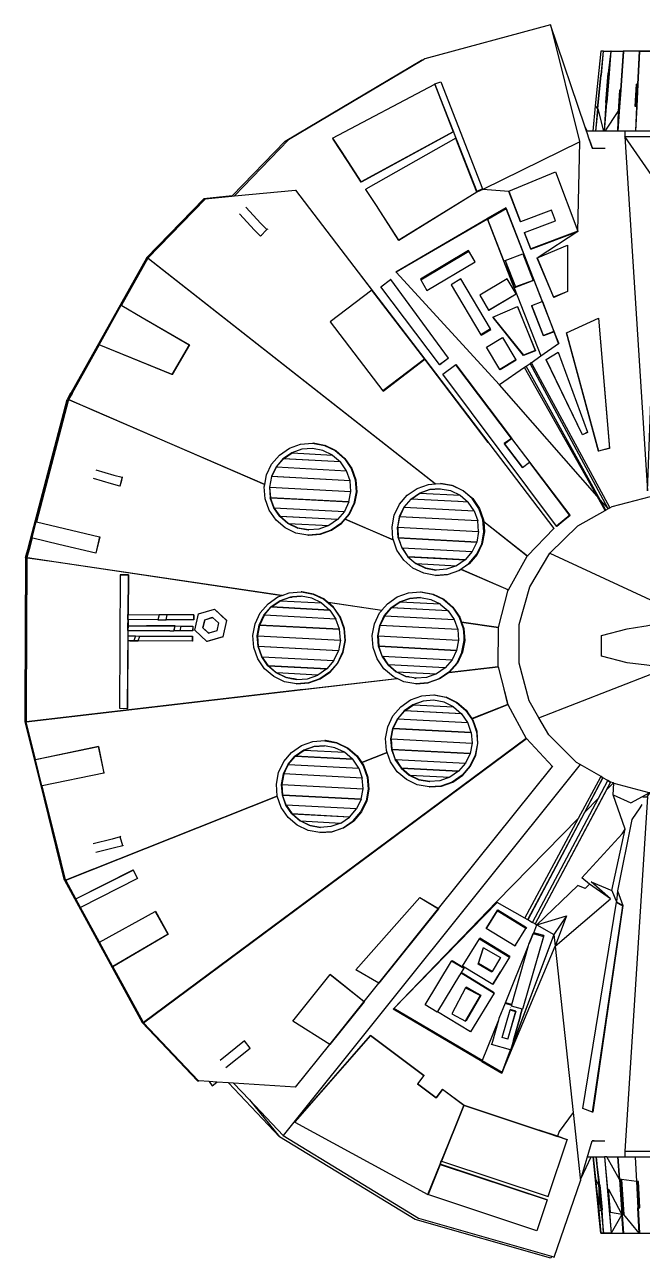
# Model space of a CAD drawing. Header units: metres. Extents: x 38.5 to 96.3, y 24.8 to 67.3.
# Drawn here: x 38.54 to 59.69, y 25 to 67.27 of the extents above; entities that cross this region are included whole.
import ezdxf

# ---------------------------------------------------------------- set-up
doc = ezdxf.new("R2010")
doc.units = ezdxf.units.M

msp = doc.modelspace()

# ---------------------------------------------------------------- linework, layer by layer
for p, q in [((59.589, 66.36), (59.589, 66.359)), ((58.274, 65.545), (58.275, 65.546)), ((58.553, 65.607), (58.552, 65.603)), ((58.556, 65.603), (58.554, 65.603)), ((59.536, 65.23), (59.501, 65.229)), ((58.934, 65.024), (58.883, 64.298)), ((58.943, 65.027), (58.943, 65.024)), ((58.164, 64.385), (58.36, 63.628)), ((58.899, 64.297), (58.891, 64.298)), ((59.49, 64.472), (59.449, 63.628)), ((57.796, 63.628), (57.721, 63.79)), ((49.37, 62.938), (49.37, 62.938)), ((47.819, 61.596), (47.811, 61.604)), ((55.119, 61.564), (55.512, 60.52)), ((44.69, 61.295), (42.724, 59.266)), ((44.712, 61.297), (44.69, 61.295)), ((50.581, 61.072), (50.581, 61.072)), ((50.718, 60.86), (50.719, 60.86)), ((42.724, 59.266), (40.131, 54.636)), ((53.959, 59.148), (53.745, 59.509)), ((54.993, 59.197), (55.591, 59.417)), ((54.993, 59.197), (55.304, 58.259)), ((55.591, 59.417), (55.946, 58.506)), ((56.085, 59.278), (56.65, 57.935)), ((43.41, 58.762), (43.407, 58.757)), ((50.073, 58.642), (52.236, 55.805)), ((55.946, 58.506), (55.348, 58.287)), ((55.373, 58.035), (54.435, 57.478)), ((55.373, 58.035), (55.363, 58.052)), ((57.12, 58.133), (57.122, 58.126)), ((41.865, 57.645), (41.865, 57.645)), ((42.559, 57.242), (42.559, 57.242)), ((54.425, 57.494), (54.435, 57.478)), ((54.491, 56.848), (54.155, 56.648)), ((43.584, 55.282), (41.088, 56.303)), ((56.308, 56.605), (56.303, 56.624)), ((52.743, 55.624), (53.039, 55.848)), ((53.048, 55.84), (52.752, 55.615)), ((56.02, 56.111), (55.616, 55.946)), ((52.752, 55.615), (52.743, 55.624)), ((55.655, 55.528), (54.802, 54.929)), ((55.886, 55.69), (55.885, 55.693)), ((55.894, 55.676), (55.894, 55.675)), ((57.639, 53.223), (56.395, 55.798)), ((40.131, 54.636), (40.128, 54.632)), ((40.057, 54.417), (40.038, 54.428)), ((40.913, 54.049), (40.912, 54.044)), ((48.807, 52.854), (48.418, 52.929)), ((49.178, 52.676), (48.822, 52.854)), ((54.962, 52.918), (54.962, 52.918)), ((54.97, 52.91), (55.213, 53.094)), ((55.585, 52.098), (54.97, 52.91)), ((55.213, 53.094), (55.834, 52.273)), ((47.395, 52.393), (47.695, 52.6)), ((49.723, 52.069), (49.505, 52.408)), ((55.834, 52.273), (55.827, 52.281)), ((49.68, 51.644), (47.001, 51.786)), ((51.774, 51.014), (52.073, 51.22)), ((47.918, 51.012), (47.918, 51.012)), ((47.934, 51.011), (47.934, 51.011)), ((51.771, 51.014), (51.77, 51.014)), ((53.372, 50.929), (53.371, 50.929)), ((53.38, 50.929), (53.381, 50.928)), ((58.245, 50.991), (58.515, 50.681)), ((49.248, 50.313), (47.281, 50.417)), ((51.164, 49.607), (49.51, 50.323)), ((49.514, 50.327), (51.161, 49.614)), ((48.244, 49.956), (47.887, 50.023)), ((51.331, 49.686), (51.303, 50.05)), ((38.812, 49.677), (38.812, 49.678)), ((48.246, 49.778), (48.245, 49.778)), ((51.389, 49.516), (51.392, 49.514)), ((51.394, 49.507), (51.392, 49.509)), ((39.709, 49.462), (39.709, 49.462)), ((51.666, 49.042), (51.667, 49.042)), ((55.758, 49.056), (55.748, 49.062)), ((56.518, 49.163), (60.268, 47.421)), ((39.617, 48.862), (39.617, 48.856)), ((52.582, 48.993), (52.581, 48.994)), ((52.597, 48.993), (52.598, 48.992)), ((41.809, 48.418), (41.809, 48.418)), ((48.014, 47.833), (48.018, 47.833)), ((55.111, 47.901), (55.099, 47.904)), ((47.689, 47.659), (47.687, 47.659)), ((47.712, 47.661), (47.713, 47.661)), ((48.918, 47.482), (50.768, 47.208)), ((50.764, 47.203), (48.926, 47.475)), ((42.071, 47.057), (42.07, 46.887)), ((43.141, 47.051), (43.142, 47.051)), ((43.141, 47.051), (43.142, 47.051)), ((44.705, 46.882), (44.972, 46.963)), ((46.587, 46.7), (46.747, 47.036)), ((53.04, 47.186), (51.092, 47.289)), ((44.289, 46.664), (44.288, 46.496)), ((54.773, 46.61), (54.76, 46.61)), ((54.761, 46.616), (54.774, 46.612)), ((42.332, 46.324), (42.277, 46.158)), ((42.331, 46.324), (42.331, 46.324)), ((44.277, 46.313), (44.276, 46.147)), ((44.782, 46.132), (44.777, 46.132)), ((45.328, 46.298), (44.782, 46.132)), ((45.328, 46.298), (45.323, 46.298)), ((46.548, 45.962), (46.519, 46.333)), ((50.663, 45.97), (50.635, 46.331)), ((50.671, 45.97), (50.671, 45.97)), ((50.996, 45.33), (50.995, 45.33)), ((53.069, 45.073), (54.754, 45.269)), ((54.753, 45.274), (54.766, 45.274)), ((51.947, 44.874), (51.902, 44.882)), ((47.861, 44.682), (47.857, 44.683)), ((51.55, 43.764), (51.85, 43.97)), ((53.33, 44.049), (52.974, 44.226)), ((53.859, 43.486), (55.079, 43.971)), ((55.078, 43.977), (55.09, 43.98)), ((42.067, 43.843), (42.062, 43.843)), ((38.604, 43.392), (39.587, 43.507)), ((53.829, 43.016), (51.157, 43.158)), ((54.012, 43.053), (53.89, 43.441)), ((42.607, 33.07), (55.716, 42.806)), ((48.819, 42.736), (48.823, 42.736)), ((41.06, 42.536), (41.25, 41.628)), ((47.806, 42.204), (48.107, 42.411)), ((50.078, 41.988), (50.948, 42.334)), ((50.948, 42.333), (50.078, 41.987)), ((50.081, 41.983), (50.95, 42.329)), ((39.128, 41.185), (38.903, 42.085)), ((47.804, 42.204), (47.804, 42.204)), ((41.25, 41.628), (39.134, 41.186)), ((51.443, 41.792), (51.444, 41.792)), ((53.185, 41.319), (53.539, 41.552)), ((39.134, 41.186), (39.128, 41.185)), ((52.048, 41.398), (52.402, 41.332)), ((52.403, 41.15), (52.388, 41.15)), ((58.696, 41.288), (58.464, 41.052)), ((47.188, 40.837), (46.447, 40.542)), ((47.371, 40.87), (47.371, 40.871)), ((58.184, 40.767), (57.715, 40.29)), ((47.699, 40.224), (47.7, 40.223)), ((41.892, 39.137), (41.808, 39.439)), ((39.741, 38.582), (39.74, 38.587)), ((39.897, 37.961), (39.741, 38.582)), ((40.288, 37.322), (42.255, 38.305)), ((39.897, 37.961), (39.918, 37.966)), ((39.918, 37.966), (39.938, 37.975)), ((52.065, 37.366), (52.711, 36.981)), ((41.099, 35.835), (40.452, 37.021)), ((43.009, 36.887), (43.443, 36.101)), ((55.766, 36.604), (55.929, 36.511)), ((54.126, 35.973), (54.111, 35.948)), ((55.154, 35.344), (54.126, 35.973)), ((56.311, 36.055), (55.599, 33.569)), ((55.961, 36.155), (55.952, 36.124)), ((55.806, 35.761), (55.814, 35.789)), ((56.566, 35.841), (56.565, 35.847)), ((55.154, 35.344), (55.14, 35.32)), ((53.431, 34.696), (53.431, 34.696)), ((53.545, 34.883), (53.545, 34.883)), ((54.578, 34.401), (54.578, 34.401)), ((43.367, 33.638), (42.623, 33.085)), ((54.202, 31.771), (51.18, 33.553)), ((52.675, 33.459), (52.675, 33.459)), ((54.989, 33.738), (54.779, 33.216)), ((55.214, 33.694), (55.002, 33.755)), ((55.354, 33.467), (55.084, 32.526)), ((55.179, 33.578), (55.179, 33.578)), ((55.18, 33.581), (55.18, 33.581)), ((55.183, 33.59), (55.183, 33.59)), ((55.187, 33.604), (55.187, 33.604)), ((55.189, 33.609), (55.189, 33.609)), ((55.193, 33.622), (55.192, 33.622)), ((42.577, 33.089), (42.591, 33.099)), ((44.478, 31.093), (42.607, 33.07)), ((53.65, 33.144), (53.638, 33.124)), ((54.763, 33.162), (54.529, 32.343)), ((55.5, 33.271), (55.5, 33.272)), ((55.508, 33.3), (55.508, 33.299)), ((46.064, 32.449), (46.06, 32.445)), ((46.256, 32.201), (46.26, 32.205)), ((47.81, 30.859), (48.985, 32.327)), ((48.985, 32.327), (48.985, 32.327)), ((54.885, 31.367), (54.202, 31.77)), ((44.495, 31.075), (44.478, 31.093)), ((44.496, 31.074), (44.495, 31.075)), ((44.849, 31.051), (44.496, 31.074)), ((45.113, 31.034), (44.849, 31.051)), ((45.52, 31.008), (45.113, 31.034)), ((45.69, 30.997), (45.52, 31.008)), ((47.81, 30.859), (45.69, 30.997)), ((47.819, 30.868), (47.81, 30.859)), ((56.786, 29.18), (57.114, 29.071)), ((57.111, 29.058), (56.786, 29.18)), ((57.114, 29.071), (57.111, 29.058)), ((52.767, 28.224), (52.804, 28.334)), ((52.809, 28.332), (52.814, 28.34)), ((57.595, 27.748), (57.932, 28.479)), ((59.093, 28.671), (59.093, 28.479)), ((59.015, 26.498), (59.015, 26.501)), ((58.351, 25.854), (58.351, 25.854)), ((58.621, 25.855), (58.621, 25.855))]:
    msp.add_line(p, q)
for points in [[(56.542, 67.273), (52.244, 66.098), (52.207, 66.076), (52.147, 66.041), (47.575, 63.321), (45.717, 61.402)], [(57.87, 63.35), (57.982, 63.033), (57.978, 63.033), (57.87, 63.35), (57.796, 63.569), (57.776, 63.628), (57.721, 63.79), (56.542, 67.273), (57.542, 63.266), (57.545, 63.259), (54.224, 61.629), (54.218, 61.652), (54.019, 61.554)], [(45.634, 61.394), (45.643, 61.403), (47.457, 63.276), (52.126, 66.054)], [(52.147, 66.041), (52.126, 66.054), (52.207, 66.076)], [(58.353, 66.36), (58.353, 66.36), (58.352, 66.36), (58.351, 66.36), (58.262, 66.36), (58.077, 64.495), (57.991, 63.628)], [(58.091, 63.628), (58.164, 64.385), (58.164, 64.385), (58.275, 65.545), (58.275, 65.546), (58.353, 66.36), (58.353, 66.36), (58.613, 66.36), (58.521, 65.607), (58.552, 65.603), (58.554, 65.603), (58.468, 64.61)], [(58.351, 66.36), (58.273, 65.546), (58.275, 65.546), (58.275, 65.546)], [(58.387, 63.628), (58.471, 64.61), (58.556, 65.603), (58.556, 65.607), (58.621, 66.36), (58.621, 66.36), (59.036, 66.36), (58.942, 65.027), (58.909, 65.027), (58.858, 64.297), (58.883, 64.298), (58.891, 64.298), (58.844, 63.628)], [(58.621, 66.36), (58.613, 66.36), (58.549, 65.608), (58.553, 65.607), (58.556, 65.607)], [(59.592, 66.358), (59.589, 66.359), (59.584, 66.36), (59.584, 66.36), (59.578, 66.36), (59.578, 66.36), (59.044, 66.36), (59.044, 66.359), (58.95, 65.026), (58.95, 65.024), (58.899, 64.297), (58.852, 63.628)], [(59.044, 66.359), (59.038, 66.36), (59.036, 66.36)], [(59.044, 66.36), (59.038, 66.36), (59.038, 66.36)], [(59.584, 66.36), (59.578, 66.36), (59.038, 66.36)], [(60.218, 66.36), (59.589, 66.36), (59.592, 66.359), (59.592, 66.358), (59.536, 65.231), (59.536, 65.23), (59.498, 64.471), (59.456, 63.628)], [(59.584, 66.36), (59.528, 65.233), (59.536, 65.231)], [(59.578, 66.36), (59.578, 66.36), (59.578, 66.36)], [(60.227, 66.358), (60.226, 66.358), (60.221, 66.359), (60.218, 66.359), (59.592, 66.359)], [(58.161, 64.385), (58.153, 64.384), (58.264, 65.546)], [(58.273, 65.546), (58.264, 65.546), (58.274, 65.545), (58.275, 65.545)], [(58.436, 64.61), (58.521, 65.607), (58.549, 65.608)], [(49.081, 63.383), (52.58, 65.231), (52.585, 65.222), (53.214, 63.606), (53.219, 63.597), (53.213, 63.62), (54.019, 61.554), (54.025, 61.531), (54.021, 61.538), (51.349, 59.888)], [(53.213, 63.62), (52.579, 65.245), (52.585, 65.222), (53.219, 63.597), (50.059, 61.875), (50.054, 61.884), (49.104, 63.348), (49.104, 63.347)], [(52.58, 65.231), (53.214, 63.606), (50.054, 61.884)], [(52.579, 65.245), (52.786, 65.314), (54.218, 61.652)], [(59.498, 64.471), (59.49, 64.472), (59.464, 64.472), (59.447, 64.472), (59.485, 65.232)], [(59.528, 65.233), (59.485, 65.232), (59.501, 65.229), (59.464, 64.472)], [(58.95, 65.024), (58.943, 65.024), (58.934, 65.024), (58.909, 65.027)], [(58.942, 65.027), (58.943, 65.027), (58.95, 65.026)], [(58.417, 63.628), (58.858, 64.297), (58.842, 63.628), (58.417, 63.628), (58.387, 63.628), (58.379, 63.628), (58.377, 63.628), (58.36, 63.628), (58.091, 63.628), (58.089, 63.628), (58.088, 63.628), (57.991, 63.628), (57.796, 63.628), (57.776, 63.628)], [(58.077, 64.495), (58.153, 64.384), (58.088, 63.628)], [(58.164, 64.385), (58.161, 64.385), (58.089, 63.628)], [(58.463, 64.611), (58.436, 64.61), (58.377, 63.628)], [(58.471, 64.61), (58.468, 64.61), (58.463, 64.611), (58.379, 63.628)], [(53.219, 63.597), (53.305, 63.377), (54.025, 61.531)], [(59.093, 63.628), (58.852, 63.628), (58.844, 63.628), (58.842, 63.628)], [(60.908, 63.628), (60.905, 63.628), (60.902, 63.628), (60.156, 63.628), (60.151, 63.628), (59.456, 63.628), (59.449, 63.628), (59.093, 63.628), (59.093, 63.437), (62.785, 63.437), (62.785, 63.628)], [(60.222, 61.811), (59.093, 63.437), (59.862, 51.297), (60.256, 61.65)], [(49.087, 63.375), (49.086, 63.374), (49.081, 63.383), (49.087, 63.375), (49.104, 63.348), (49.37, 62.938), (49.37, 62.938), (50.059, 61.875), (49.37, 62.938), (49.37, 62.938)], [(49.37, 62.938), (49.37, 62.938), (49.104, 63.347), (49.086, 63.374)], [(53.301, 63.384), (54.021, 61.538), (53.305, 63.377), (53.301, 63.384), (50.216, 61.635)], [(57.479, 60.195), (57.481, 60.188), (57.545, 63.259)], [(58.419, 63.033), (58.02, 63.033), (57.982, 63.033)], [(55.12, 61.558), (55.119, 61.564), (56.712, 62.227), (57.479, 60.195), (55.865, 59.587), (55.867, 59.58), (57.481, 60.188), (56.121, 59.293)], [(45.643, 61.403), (44.674, 61.31), (42.709, 59.281), (42.724, 59.266), (42.705, 59.276), (40.112, 54.647), (40.109, 54.642), (39.992, 54.432)], [(42.772, 59.263), (42.77, 59.262), (42.755, 59.277), (44.712, 61.297), (44.72, 61.306), (45.634, 61.394), (45.717, 61.402), (47.811, 61.604), (50.432, 58.169), (50.425, 58.176), (48.997, 57.086), (50.802, 54.721)], [(51.354, 59.881), (51.349, 59.888), (50.719, 60.86), (50.581, 61.072), (50.22, 61.628), (50.216, 61.635), (50.22, 61.628)], [(56.716, 60.55), (56.578, 60.914), (55.514, 60.513), (55.12, 61.558), (54.224, 61.629), (54.025, 61.531), (51.354, 59.881), (50.718, 60.86), (50.581, 61.072), (50.22, 61.628), (50.22, 61.628)], [(46.104, 61.017), (46.104, 61.017), (46.619, 60.454), (46.827, 60.249), (46.608, 60.025)], [(55.887, 55.689), (55.887, 55.689), (55.886, 55.69), (56.215, 55.921), (56.217, 55.923), (56.823, 56.348), (56.826, 56.349), (56.264, 57.789), (56.663, 56.764), (56.826, 56.349), (55.015, 61), (54.377, 60.628)], [(54.392, 60.604), (55.023, 60.973), (56.262, 57.788)], [(56.823, 56.348), (56.668, 56.745), (56.308, 56.605), (55.909, 57.63), (55.903, 57.649), (56.262, 57.788), (56.264, 57.789), (55.015, 61), (55.023, 60.973)], [(56.576, 60.921), (55.512, 60.52), (55.514, 60.513)], [(55.865, 59.587), (55.653, 60.149), (56.716, 60.55), (56.717, 60.55), (56.576, 60.921), (56.578, 60.914)], [(46.644, 60.045), (46.608, 60.025), (46.401, 60.231), (45.891, 60.787)], [(58.136, 51.115), (54.802, 54.929), (51.263, 58.787), (51.251, 58.799), (54.377, 60.628), (54.386, 60.613), (51.263, 58.787)], [(54.392, 60.602), (54.392, 60.604), (54.386, 60.613), (54.949, 59.17), (54.4, 60.582)], [(46.863, 60.269), (46.863, 60.269), (46.827, 60.249)], [(55.867, 59.58), (55.654, 60.142), (55.653, 60.149)], [(57.12, 59.713), (57.122, 59.705), (57.122, 58.126), (56.652, 57.928)], [(52.596, 51.538), (43.407, 58.757), (42.769, 59.259), (42.752, 59.272), (41.846, 57.656), (41.841, 57.659), (41.846, 57.656), (41.865, 57.645), (42.559, 57.242), (44.172, 56.306), (43.579, 55.285), (41.083, 56.306), (41.841, 57.659)], [(42.752, 59.272), (42.77, 59.262), (42.769, 59.259)], [(42.755, 59.277), (42.772, 59.263), (43.41, 58.762), (52.604, 51.539)], [(52.098, 58.529), (53.745, 59.509), (53.733, 59.529), (52.086, 58.55), (52.098, 58.529), (52.313, 58.169), (53.959, 59.148), (53.959, 59.148), (53.733, 59.529)], [(52.743, 55.624), (50.728, 58.286), (51.066, 58.544)], [(55.946, 58.506), (55.901, 58.479), (55.306, 58.26), (55.304, 58.259), (56.215, 55.921)], [(52.229, 55.812), (50.802, 54.721), (50.809, 54.714), (52.236, 55.805), (50.432, 58.169), (50.432, 58.169)], [(55.304, 58.259), (56.215, 55.929), (56.215, 55.928)], [(41.846, 57.656), (41.846, 57.656), (41.865, 57.645), (42.559, 57.242), (44.177, 56.303), (44.172, 56.306)], [(54.568, 57.255), (55.408, 57.618), (56.02, 56.111), (56.028, 56.098), (55.624, 55.934), (54.575, 57.242), (54.568, 57.255), (55.616, 55.946), (55.624, 55.934)], [(55.408, 57.618), (55.415, 57.606), (56.028, 56.098)], [(56.668, 56.745), (56.663, 56.764), (56.303, 56.624), (55.903, 57.649)], [(57.087, 56.712), (57.088, 56.706), (58.188, 52.652), (58.187, 52.657), (57.087, 56.712), (58.191, 57.217), (58.565, 52.76)], [(58.191, 57.217), (58.192, 57.211), (58.566, 52.754), (58.188, 52.652)], [(41.083, 56.306), (41.088, 56.303), (40.158, 54.643), (40.156, 54.638), (40.038, 54.428), (40.057, 54.419), (40.058, 54.419), (40.913, 54.049), (46.757, 51.52), (46.816, 51.842), (46.994, 52.213), (47.261, 52.526), (47.6, 52.76), (47.987, 52.897), (48.397, 52.929), (48.418, 52.929), (48.822, 52.854), (49.193, 52.676), (49.505, 52.408), (49.738, 52.069), (49.875, 51.68), (49.875, 51.68), (49.907, 51.269), (49.832, 50.864)], [(44.177, 56.303), (44.176, 56.302), (43.584, 55.282), (43.579, 55.285)], [(55.356, 55.788), (55.366, 55.771), (54.815, 55.443), (54.804, 55.46), (54.352, 56.221), (54.903, 56.549), (55.356, 55.788), (54.804, 55.46)], [(57.812, 53.306), (57.813, 53.3), (57.64, 53.216), (56.397, 55.792), (56.395, 55.798), (56.81, 56.046), (57.812, 53.306), (57.639, 53.223), (57.64, 53.216)], [(54.414, 52.953), (52.236, 55.805), (56.661, 50.005)], [(54.97, 52.91), (54.966, 52.914), (54.962, 52.918), (55.584, 52.097), (55.585, 52.098), (55.827, 52.281), (57.202, 50.464), (57.21, 50.456), (56.756, 50.081), (56.748, 50.089), (52.858, 55.294), (53.297, 55.623), (53.297, 55.623)], [(56.145, 43.517), (55.81, 44.097), (55.467, 45.388), (55.475, 46.723), (55.833, 48.011), (56.518, 49.163), (57.482, 50.101), (58.413, 50.623), (58.439, 50.638), (58.44, 50.638), (58.438, 50.641), (55.709, 55.569)], [(58.438, 50.641), (58.411, 50.626), (58.411, 50.625), (58.136, 51.115), (55.655, 55.528), (55.654, 55.531), (55.709, 55.569), (55.711, 55.567)], [(55.887, 55.689), (55.894, 55.676), (58.575, 50.714), (58.574, 50.714), (58.519, 50.683), (58.515, 50.681), (58.44, 50.638), (58.245, 50.991), (55.711, 55.567), (55.848, 55.664)], [(58.519, 50.683), (55.848, 55.664), (55.847, 55.666), (55.885, 55.693), (55.887, 55.689), (55.894, 55.675), (58.574, 50.714)], [(38.568, 49.014), (38.661, 49.37), (38.662, 49.375), (39.989, 54.427), (40.01, 54.421), (38.684, 49.369), (38.683, 49.364)], [(46.757, 51.52), (46.756, 51.515), (40.912, 54.044), (40.056, 54.414), (40.035, 54.423), (38.936, 50.238)], [(40.035, 54.423), (40.057, 54.417), (40.056, 54.414)], [(40.057, 54.419), (40.057, 54.417), (40.058, 54.419)], [(48.397, 52.929), (48.802, 52.854), (49.173, 52.676), (49.485, 52.408), (49.718, 52.069), (49.855, 51.68), (49.887, 51.269), (49.812, 50.864), (49.634, 50.493), (49.367, 50.18), (49.028, 49.946), (48.641, 49.809), (48.245, 49.778), (48.231, 49.777), (48.251, 49.777), (48.661, 49.809), (49.048, 49.946), (49.387, 50.18), (49.51, 50.323), (49.514, 50.327), (49.655, 50.493), (49.832, 50.864)], [(55.213, 53.094), (54.962, 52.918), (55.205, 53.102)], [(49.68, 51.643), (49.68, 51.644), (49.559, 51.988), (49.559, 51.988), (49.352, 52.289), (49.352, 52.289), (49.352, 52.289), (47.395, 52.393), (47.386, 52.393), (47.686, 52.6), (47.695, 52.6), (49.075, 52.526), (48.746, 52.683), (48.39, 52.75), (48.388, 52.75), (48.025, 52.722), (47.681, 52.6), (47.38, 52.393), (47.143, 52.116), (46.986, 51.786), (46.92, 51.427), (46.948, 51.063)], [(48.39, 52.75), (48.03, 52.722), (47.686, 52.6)], [(49.075, 52.526), (49.075, 52.526), (49.352, 52.289)], [(58.566, 52.754), (58.565, 52.76), (58.187, 52.657)], [(40.97, 52.02), (41.587, 51.84), (41.869, 51.766), (41.791, 51.463), (41.81, 51.48)], [(47.149, 52.116), (46.992, 51.786), (47.001, 51.786), (47.158, 52.115)], [(49.352, 52.289), (47.386, 52.393), (47.149, 52.116), (47.158, 52.115), (49.559, 51.988)], [(57.202, 50.464), (56.748, 50.089), (57.21, 50.456), (55.834, 52.273)], [(41.791, 51.463), (41.509, 51.537), (40.897, 51.716)], [(41.888, 51.783), (41.869, 51.766), (41.83, 51.558)], [(47.075, 50.718), (46.953, 51.063), (47.918, 51.012), (47.934, 51.011), (49.642, 50.92), (49.642, 50.921), (49.709, 51.279), (49.709, 51.279), (49.68, 51.643), (49.68, 51.643), (46.992, 51.786), (46.925, 51.427), (46.934, 51.427), (49.709, 51.279)], [(48.231, 49.777), (47.826, 49.852), (47.455, 50.03), (47.143, 50.298), (46.91, 50.637), (46.773, 51.026), (46.741, 51.436), (46.756, 51.515)], [(46.925, 51.427), (46.953, 51.063), (46.963, 51.063)], [(49.642, 50.921), (46.963, 51.063), (46.934, 51.427)], [(52.607, 48.4), (52.202, 48.475), (51.831, 48.653), (51.519, 48.921), (51.286, 49.26), (51.164, 49.607), (51.161, 49.614), (51.149, 49.649), (51.117, 50.059), (51.192, 50.464), (51.37, 50.836), (51.637, 51.149), (51.976, 51.382)], [(51.758, 51.014), (52.058, 51.22), (52.401, 51.342), (52.764, 51.37), (52.765, 51.37), (53.121, 51.304), (53.449, 51.147), (53.45, 51.147), (53.725, 50.91), (53.726, 50.91)], [(53.725, 50.91), (53.38, 50.929), (53.371, 50.929), (51.774, 51.014), (51.771, 51.014), (51.763, 51.014), (52.063, 51.22), (52.073, 51.22), (53.449, 51.147)], [(51.976, 51.382), (52.363, 51.52), (52.596, 51.538), (52.604, 51.539), (52.773, 51.552), (52.793, 51.552), (53.197, 51.477), (53.568, 51.299), (53.88, 51.031), (53.88, 51.031), (54.113, 50.692), (54.25, 50.303), (54.255, 50.242), (54.256, 50.234), (54.282, 49.892), (54.207, 49.487)], [(52.765, 51.37), (52.406, 51.342), (52.063, 51.22)], [(54.015, 49.116), (54.207, 49.487), (54.03, 49.116), (53.763, 48.802), (53.482, 48.61), (53.477, 48.606), (53.424, 48.569), (53.036, 48.432), (52.626, 48.4), (52.607, 48.4), (53.017, 48.432), (53.404, 48.569), (53.743, 48.803), (54.01, 49.116), (54.188, 49.487), (54.263, 49.892), (54.231, 50.303), (54.094, 50.692), (53.861, 51.031), (53.549, 51.299), (53.178, 51.477), (52.773, 51.552)], [(48.25, 49.957), (48.244, 49.956), (48.24, 49.956), (47.882, 50.023), (47.553, 50.18), (47.276, 50.417), (47.069, 50.718), (46.948, 51.063)], [(49.642, 50.92), (49.642, 50.92), (49.485, 50.591), (49.485, 50.59), (49.248, 50.313), (49.248, 50.313), (49.248, 50.313), (48.948, 50.106)], [(51.758, 51.014), (51.522, 50.737), (51.365, 50.408), (51.298, 50.05), (51.327, 49.686), (51.448, 49.343), (51.654, 49.042), (51.93, 48.805), (52.259, 48.648), (52.616, 48.581), (52.619, 48.582), (52.627, 48.582)], [(51.526, 50.737), (51.369, 50.408), (51.38, 50.408)], [(54.082, 49.902), (54.053, 50.265), (54.053, 50.266), (54.053, 50.266), (51.38, 50.408), (51.537, 50.737)], [(53.932, 50.609), (53.726, 50.91), (53.726, 50.91), (53.381, 50.928), (53.372, 50.929), (51.77, 51.014), (51.763, 51.014), (51.526, 50.737), (51.537, 50.737), (53.932, 50.609), (53.932, 50.609), (54.053, 50.266)], [(58.575, 50.714), (58.66, 50.762), (59.971, 51.1), (59.995, 51.1), (59.995, 51.1)], [(47.558, 50.18), (47.281, 50.417), (47.075, 50.718), (47.085, 50.718), (49.485, 50.591)], [(49.248, 50.313), (47.291, 50.417), (47.085, 50.718)], [(54.053, 50.266), (51.369, 50.408), (51.303, 50.05), (51.314, 50.049), (54.082, 49.902), (54.082, 49.902), (54.015, 49.544), (54.015, 49.544), (54.015, 49.544), (53.858, 49.215), (53.858, 49.215), (53.622, 48.938), (53.622, 48.938), (53.622, 48.938), (53.322, 48.732)], [(58.411, 50.626), (58.413, 50.623), (58.411, 50.625)], [(38.787, 49.683), (38.933, 50.239), (38.936, 50.238), (41.101, 49.718), (40.967, 49.16)], [(51.342, 49.686), (51.314, 50.049), (51.331, 49.686), (51.342, 49.686), (54.015, 49.544)], [(54.255, 50.242), (55.751, 49.066), (55.759, 49.058)], [(55.102, 47.909), (55.748, 49.062), (54.256, 50.234)], [(55.751, 49.066), (56.661, 50.005), (56.668, 49.998)], [(38.791, 49.683), (38.791, 49.683), (38.709, 49.371), (38.707, 49.366), (38.614, 49.01), (38.636, 49.007), (39.617, 48.862), (47.352, 47.715), (47.598, 47.802), (48.008, 47.834)], [(40.97, 49.159), (40.967, 49.16), (39.709, 49.462), (38.812, 49.678), (38.791, 49.683), (38.791, 49.683), (38.787, 49.683), (38.791, 49.683), (38.791, 49.683)], [(41.101, 49.718), (41.104, 49.717), (40.97, 49.159), (39.709, 49.462), (38.812, 49.677), (38.791, 49.683), (38.791, 49.683)], [(54.015, 49.544), (51.331, 49.686), (51.392, 49.514), (51.394, 49.507), (51.452, 49.343), (51.658, 49.042), (51.935, 48.805)], [(39.918, 37.966), (39.762, 38.588), (39.761, 38.593), (38.558, 43.396), (38.561, 43.907), (38.561, 43.912), (38.589, 49.009), (38.683, 49.364), (38.568, 49.014), (38.589, 49.009), (38.567, 49.009), (38.539, 43.913), (38.539, 43.908), (38.536, 43.396), (38.558, 43.396), (38.582, 43.399)], [(51.452, 49.343), (51.464, 49.342), (53.858, 49.215)], [(53.622, 48.938), (52.597, 48.993), (52.581, 48.994), (51.669, 49.042), (51.464, 49.342), (51.658, 49.042), (51.667, 49.042), (53.622, 48.938)], [(38.613, 49.005), (38.585, 43.908), (38.585, 43.904), (38.582, 43.399), (38.582, 43.392), (38.582, 43.392), (51.286, 44.871), (51.153, 44.935), (50.841, 45.202)], [(47.352, 47.715), (47.341, 47.711), (39.617, 48.856), (38.635, 49.002), (38.613, 49.005), (38.635, 49.005), (38.614, 49.01)], [(38.635, 49.002), (38.635, 49.005), (38.636, 49.007)], [(52.619, 48.582), (52.263, 48.648), (51.935, 48.805), (51.947, 48.805), (53.322, 48.732), (53.322, 48.731), (52.979, 48.61), (52.627, 48.582), (52.274, 48.648), (51.947, 48.805)], [(41.804, 48.418), (41.779, 43.845), (42.062, 43.843), (42.062, 43.843), (42.077, 46.508), (42.077, 46.508), (42.078, 46.508), (42.082, 46.508), (43.506, 46.5), (43.649, 46.499), (43.693, 46.667), (43.694, 46.667)], [(42.073, 46.508), (42.068, 46.508), (42.069, 46.676), (42.079, 46.887), (42.07, 46.887), (42.066, 46.887), (42.067, 47.057), (42.071, 47.057), (42.08, 47.057), (42.088, 48.416), (42.092, 48.416), (42.085, 47.057), (43.141, 47.051), (43.141, 47.051), (43.098, 46.881), (43.099, 46.881)], [(53.496, 46.803), (54.761, 46.616), (55.099, 47.904), (53.477, 48.606)], [(53.482, 48.61), (55.102, 47.909), (55.112, 47.903)], [(49.348, 46.973), (49.116, 47.313), (48.926, 47.475), (48.918, 47.482), (48.803, 47.581), (48.432, 47.758), (48.028, 47.834), (48.008, 47.834), (48.014, 47.833), (48.412, 47.758), (48.783, 47.581), (49.096, 47.313), (49.328, 46.973), (49.465, 46.585), (49.497, 46.174), (49.422, 45.769), (49.245, 45.397), (48.978, 45.084), (48.639, 44.851), (48.251, 44.714)], [(50.841, 45.202), (50.608, 45.542), (50.471, 45.931), (50.439, 46.341), (50.514, 46.746), (50.691, 47.118), (50.764, 47.203), (50.768, 47.208), (50.958, 47.431), (51.297, 47.664), (51.685, 47.802), (52.095, 47.834), (52.116, 47.834), (52.52, 47.758), (52.891, 47.581), (53.203, 47.313), (53.436, 46.973), (53.558, 46.585)], [(52.095, 47.834), (52.499, 47.758), (52.87, 47.581), (53.183, 47.313), (53.415, 46.973), (53.552, 46.585), (53.584, 46.174), (53.509, 45.769), (53.59, 46.174), (53.573, 46.585)], [(47.841, 44.682), (47.437, 44.757), (47.066, 44.935), (46.753, 45.202), (46.521, 45.542), (46.384, 45.931), (46.352, 46.341), (46.427, 46.746), (46.604, 47.118), (46.871, 47.431), (47.21, 47.664), (47.341, 47.711)], [(46.73, 47.036), (46.972, 47.32), (47.278, 47.531), (47.629, 47.655), (47.687, 47.659), (47.712, 47.661), (48, 47.684), (48.002, 47.683)], [(48.701, 47.455), (48.366, 47.616), (48.002, 47.683), (47.713, 47.661), (47.689, 47.659), (47.634, 47.655), (47.284, 47.531), (46.977, 47.32)], [(47.295, 47.53), (46.977, 47.32), (46.989, 47.32), (47.295, 47.53)], [(47.284, 47.531), (47.295, 47.53), (47.295, 47.53), (48.701, 47.455), (48.701, 47.455), (48.983, 47.213), (46.989, 47.32)], [(50.982, 45.33), (50.778, 45.629), (50.658, 45.97), (50.629, 46.331), (50.695, 46.687), (50.851, 47.014), (51.086, 47.289), (51.384, 47.494), (51.725, 47.614), (52.085, 47.643), (52.087, 47.642), (52.44, 47.576), (52.765, 47.421)], [(53.04, 47.186), (51.101, 47.289), (51.399, 47.493), (51.092, 47.289), (50.857, 47.014), (50.866, 47.013), (53.245, 46.887)], [(51.101, 47.289), (51.092, 47.289), (51.39, 47.494), (51.399, 47.493), (52.765, 47.421), (52.766, 47.42), (53.04, 47.186), (53.04, 47.186), (53.041, 47.185), (53.245, 46.887), (53.245, 46.887), (53.365, 46.546), (53.365, 46.546), (53.366, 46.545), (53.394, 46.185), (53.394, 46.184), (53.328, 45.829), (53.328, 45.829)], [(52.087, 47.642), (51.731, 47.614), (51.39, 47.494)], [(42.08, 47.057), (42.081, 47.057), (42.085, 47.057)], [(43.098, 46.881), (42.084, 46.887), (42.081, 46.887), (42.081, 47.057)], [(44.326, 46.874), (44.33, 46.874), (44.331, 47.044), (44.327, 47.044), (43.42, 47.05), (43.419, 47.05), (43.142, 47.051), (43.142, 47.051), (43.099, 46.881), (43.379, 46.88)], [(44.327, 47.044), (44.326, 46.874), (43.379, 46.88), (43.419, 47.05)], [(44.7, 46.882), (44.97, 46.964), (44.972, 46.963), (45.176, 46.771), (45.112, 46.496), (44.846, 46.415), (44.842, 46.414), (44.636, 46.607)], [(45.328, 46.298), (45.457, 46.855), (45.041, 47.246), (45.036, 47.246)], [(47.763, 44.851), (47.859, 44.833), (47.853, 44.832), (47.849, 44.832), (47.483, 44.9), (47.148, 45.061), (46.865, 45.303), (46.654, 45.61), (46.53, 45.962), (46.501, 46.333), (46.569, 46.7), (46.73, 47.036)], [(46.87, 45.303), (46.66, 45.61), (46.673, 45.609), (49.119, 45.48), (49.28, 45.816), (49.28, 45.816), (49.28, 45.816), (46.548, 45.962), (46.536, 45.962), (46.507, 46.333), (46.519, 46.333), (49.348, 46.182), (49.319, 46.554), (49.319, 46.554), (49.318, 46.555), (49.195, 46.905), (49.195, 46.906), (46.747, 47.036), (46.735, 47.036), (46.977, 47.32), (48.984, 47.213)], [(46.735, 47.036), (46.575, 46.7), (46.587, 46.7), (49.318, 46.555)], [(48.251, 44.714), (47.841, 44.682), (47.846, 44.682), (47.857, 44.683), (48.271, 44.714), (48.659, 44.851), (48.998, 45.084), (49.265, 45.397), (49.442, 45.769), (49.518, 46.174), (49.485, 46.585), (49.348, 46.973)], [(48.983, 47.213), (48.984, 47.213), (48.984, 47.213), (49.195, 46.906)], [(50.857, 47.014), (50.701, 46.687), (50.711, 46.687)], [(53.365, 46.546), (50.711, 46.687), (50.866, 47.013)], [(53.436, 46.973), (53.496, 46.803), (53.498, 46.797), (53.573, 46.585), (53.605, 46.174), (53.53, 45.769), (53.353, 45.397), (53.086, 45.084), (53.079, 45.08), (53.076, 45.078), (53.072, 45.075), (53.069, 45.073), (52.747, 44.851), (52.359, 44.714), (51.949, 44.682), (51.944, 44.683)], [(42.062, 43.843), (42.067, 43.843), (42.082, 46.508)], [(42.083, 46.676), (42.079, 46.676), (42.074, 46.676), (42.069, 46.676), (42.074, 46.676), (42.078, 46.676), (42.079, 46.676)], [(42.082, 46.508), (42.082, 46.508), (42.078, 46.508), (42.079, 46.676), (42.078, 46.676), (42.078, 46.676), (42.074, 46.676), (42.074, 46.676), (42.073, 46.508), (42.077, 46.508)], [(43.506, 46.5), (42.082, 46.508), (42.077, 46.508)], [(42.078, 46.676), (42.079, 46.887), (42.081, 46.887)], [(42.084, 46.887), (42.083, 46.676), (42.713, 46.672)], [(43.693, 46.667), (42.713, 46.672), (43.693, 46.667)], [(44.175, 46.496), (43.65, 46.499), (43.694, 46.667), (43.694, 46.667), (43.693, 46.667), (43.693, 46.667), (43.694, 46.667), (43.896, 46.666)], [(44.641, 46.607), (44.705, 46.882), (44.7, 46.882), (44.636, 46.607), (44.641, 46.607), (44.846, 46.415)], [(49.319, 46.554), (46.575, 46.7), (46.507, 46.333)], [(53.365, 46.546), (50.701, 46.687), (50.635, 46.331), (50.645, 46.331), (53.394, 46.185)], [(53.079, 45.08), (54.753, 45.274), (54.76, 46.61), (53.498, 46.797)], [(62.663, 45.139), (62.625, 45.098), (62.388, 45.293), (62.099, 45.293), (60.479, 45.293), (60.309, 45.293), (60.23, 45.293), (60.049, 45.293), (59.925, 45.309), (59.837, 45.321), (59.168, 45.408), (58.287, 45.634), (58.287, 46.34), (59.168, 46.566), (59.74, 46.664), (59.814, 46.677), (60.049, 46.717), (60.049, 45.293)], [(42.331, 46.324), (42.331, 46.324), (42.331, 46.324), (42.331, 46.324), (42.275, 46.158), (42.14, 46.159), (42.082, 46.159), (42.083, 46.325), (42.087, 46.325), (42.331, 46.324), (42.331, 46.324), (42.332, 46.324), (42.48, 46.323)], [(42.14, 46.159), (42.425, 46.157), (42.48, 46.323), (42.481, 46.323), (44.277, 46.313), (44.281, 46.313), (44.28, 46.147), (44.276, 46.147), (42.425, 46.157), (42.277, 46.158), (42.275, 46.158)], [(43.857, 46.498), (43.65, 46.499), (43.649, 46.499)], [(49.348, 46.182), (49.348, 46.182), (49.28, 45.816)], [(53.328, 45.829), (50.673, 45.97), (50.645, 46.331), (50.663, 45.97), (50.671, 45.97), (50.673, 45.97), (50.673, 45.97)], [(49.28, 45.816), (46.536, 45.962), (46.66, 45.61)], [(51.938, 44.873), (51.712, 44.915), (51.707, 44.916), (51.699, 44.917), (51.694, 44.918), (51.583, 44.939), (51.257, 45.095), (50.982, 45.33), (50.784, 45.629), (50.663, 45.97), (50.671, 45.97), (50.673, 45.97), (53.328, 45.829), (53.328, 45.828), (53.172, 45.502), (53.172, 45.502)], [(53.509, 45.769), (53.332, 45.397), (53.065, 45.084), (52.726, 44.851), (52.338, 44.714), (51.928, 44.682)], [(48.878, 45.197), (46.883, 45.303), (46.673, 45.609)], [(47.167, 45.06), (47.501, 44.9), (47.861, 44.833), (47.763, 44.851), (47.651, 44.871), (47.489, 44.9), (47.153, 45.061), (46.87, 45.303), (48.878, 45.196)], [(49.119, 45.48), (49.119, 45.479), (48.878, 45.197), (48.878, 45.196), (48.878, 45.196), (48.571, 44.985)], [(52.938, 45.227), (50.998, 45.33), (50.794, 45.628), (50.988, 45.33), (50.784, 45.629), (50.794, 45.628), (53.172, 45.502)], [(52.937, 45.227), (50.996, 45.33), (50.988, 45.33), (50.988, 45.33), (51.263, 45.095)], [(53.172, 45.502), (52.938, 45.227), (52.937, 45.227), (52.937, 45.227), (52.64, 45.022), (52.639, 45.022), (52.299, 44.901), (51.947, 44.874), (51.943, 44.873), (51.942, 44.873), (51.716, 44.915), (51.71, 44.916), (51.702, 44.918), (51.697, 44.919), (51.589, 44.939), (51.696, 44.919), (51.697, 44.919)], [(54.766, 45.272), (54.754, 45.269), (55.078, 43.977), (54.9, 44.737)], [(48.07, 44.493), (38.583, 43.387), (51.295, 44.866)], [(47.859, 44.833), (47.861, 44.833), (48.22, 44.861), (48.571, 44.985), (48.571, 44.985), (47.167, 45.06), (47.153, 45.061)], [(47.651, 44.871), (47.853, 44.832), (47.489, 44.9)], [(51.589, 44.939), (51.263, 45.095), (51.274, 45.094), (52.64, 45.022)], [(51.934, 44.682), (51.928, 44.682), (51.524, 44.757), (51.295, 44.866), (51.293, 44.868), (51.289, 44.87), (51.286, 44.871)], [(51.942, 44.873), (51.938, 44.873), (51.714, 44.915), (51.709, 44.916), (51.701, 44.918), (51.696, 44.919), (51.694, 44.918)], [(51.712, 44.915), (51.714, 44.915), (51.716, 44.915)], [(51.887, 44.885), (51.902, 44.882), (51.943, 44.873)], [(58.337, 41.467), (58.273, 41.504), (57.558, 41.916), (57.434, 41.988), (56.481, 42.937), (56.145, 43.517), (60.018, 45.026)], [(48.271, 44.714), (47.861, 44.682), (47.846, 44.682)], [(51.949, 44.682), (51.934, 44.682), (51.944, 44.683), (52.359, 44.714)], [(52.383, 41.15), (51.978, 41.225), (51.607, 41.403), (51.295, 41.67), (51.062, 42.01), (50.95, 42.329), (50.949, 42.33), (50.948, 42.333), (50.948, 42.334), (50.925, 42.399), (50.893, 42.809), (50.968, 43.214), (51.146, 43.586), (51.413, 43.899), (51.752, 44.132), (52.139, 44.27), (52.549, 44.302), (52.569, 44.302), (52.974, 44.226), (53.345, 44.049), (53.657, 43.781), (53.875, 43.441)], [(52.542, 44.12), (52.182, 44.092), (51.839, 43.97), (51.85, 43.97), (53.225, 43.897), (52.897, 44.054), (52.542, 44.12), (52.54, 44.12), (52.177, 44.092), (51.834, 43.97), (51.534, 43.764), (51.298, 43.487), (51.141, 43.158), (51.074, 42.8), (51.103, 42.436), (51.224, 42.093), (51.43, 41.792), (51.706, 41.555), (52.035, 41.398)], [(53.829, 43.016), (53.829, 43.016), (53.708, 43.359), (53.708, 43.359), (53.502, 43.66), (53.502, 43.66), (53.501, 43.66), (51.55, 43.764), (51.539, 43.764), (51.839, 43.97)], [(52.549, 44.302), (52.954, 44.226), (53.325, 44.049), (53.637, 43.781), (53.87, 43.441), (54.007, 43.053), (54.039, 42.642), (53.964, 42.237), (53.786, 41.865), (53.519, 41.552), (53.18, 41.319), (52.793, 41.182), (52.383, 41.15), (52.388, 41.15), (52.398, 41.151), (52.398, 41.151), (52.813, 41.182), (53.2, 41.319), (53.539, 41.552), (53.807, 41.865), (53.984, 42.237), (54.059, 42.642), (54.027, 43.053), (53.89, 43.441), (53.859, 43.486), (53.858, 43.487), (53.856, 43.491), (53.856, 43.491), (53.657, 43.781)], [(53.856, 43.491), (55.078, 43.977), (53.856, 43.491)], [(55.091, 43.978), (55.079, 43.971), (55.712, 42.811)], [(53.502, 43.66), (51.539, 43.764), (51.303, 43.487)], [(53.225, 43.897), (53.226, 43.896), (53.501, 43.66)], [(38.908, 42.086), (38.583, 43.387), (38.604, 43.392), (38.582, 43.392)], [(39.587, 43.508), (39.587, 43.507), (39.587, 43.506), (39.587, 43.505)], [(51.119, 42.436), (51.091, 42.799), (51.108, 42.436), (51.08, 42.8), (51.146, 43.158), (53.829, 43.016), (53.829, 43.015), (53.858, 42.652), (53.858, 42.652), (53.791, 42.294), (53.791, 42.294), (51.108, 42.436), (51.108, 42.436), (51.229, 42.093)], [(51.146, 43.158), (51.303, 43.487), (51.314, 43.486), (53.708, 43.359)], [(55.723, 42.817), (55.712, 42.811), (42.604, 33.075), (42.591, 33.099), (41.558, 34.992), (41.553, 34.99), (41.558, 34.993), (41.558, 34.993), (43.443, 36.101), (43.448, 36.104), (41.558, 34.992)], [(48.645, 39.585), (48.241, 39.661), (47.87, 39.838), (47.557, 40.106), (47.325, 40.446), (47.188, 40.833), (47.188, 40.834), (47.188, 40.834), (47.188, 40.837), (47.187, 40.839), (47.156, 41.245), (47.231, 41.65), (47.408, 42.022), (47.675, 42.335), (48.014, 42.568), (48.402, 42.705), (48.812, 42.737), (48.819, 42.737), (48.814, 42.737)], [(48.812, 42.737), (48.814, 42.737), (48.819, 42.736), (49.216, 42.662), (49.587, 42.484), (49.9, 42.217), (50.132, 41.877), (50.269, 41.488), (50.301, 41.078), (50.226, 40.673), (50.049, 40.301), (50.233, 40.673)], [(49.223, 42.662), (48.833, 42.737), (48.819, 42.737)], [(48.833, 42.737), (49.238, 42.662), (49.609, 42.484), (49.921, 42.217)], [(51.08, 42.8), (51.091, 42.799), (53.858, 42.652)], [(55.725, 42.815), (55.716, 42.806), (56.614, 41.856)], [(41.25, 41.628), (41.255, 41.63), (41.065, 42.537), (41.065, 42.537)], [(47.555, 41.926), (47.793, 42.204), (48.094, 42.411), (48.438, 42.533), (48.803, 42.561), (48.805, 42.561), (48.445, 42.533), (48.101, 42.411), (47.799, 42.204), (47.562, 41.926), (47.568, 41.925), (49.975, 41.798), (49.769, 42.099), (49.768, 42.099), (49.768, 42.1), (49.491, 42.337), (49.491, 42.337), (49.162, 42.495), (48.805, 42.561)], [(48.101, 42.411), (48.107, 42.411), (49.491, 42.337)], [(51.108, 42.436), (51.119, 42.436), (53.791, 42.294)], [(53.791, 42.294), (53.791, 42.293), (53.634, 41.965), (53.634, 41.965), (53.398, 41.688), (53.398, 41.688), (53.398, 41.687), (53.098, 41.481)], [(47.98, 39.985), (48.308, 39.828), (48.664, 39.762), (48.659, 39.761), (48.654, 39.761), (48.295, 39.828), (47.966, 39.986), (47.688, 40.224), (47.481, 40.525), (47.36, 40.871), (47.331, 41.235), (47.398, 41.595), (47.555, 41.926)], [(57.558, 41.916), (47.384, 29.207), (52.021, 26.372), (56.575, 25.068), (56.668, 25.041), (57.567, 27.653)], [(47.398, 41.595), (47.562, 41.926), (47.405, 41.595), (47.411, 41.595)], [(50.059, 40.728), (50.059, 40.728), (50.126, 41.087), (50.126, 41.087), (50.097, 41.452), (50.097, 41.452), (50.097, 41.453), (47.411, 41.595), (47.568, 41.925)], [(49.768, 42.099), (47.804, 42.204), (47.799, 42.204), (47.804, 42.204), (47.806, 42.204), (49.768, 42.1)], [(50.154, 41.877), (50.291, 41.488), (50.323, 41.078), (50.248, 40.673), (50.071, 40.301), (49.803, 39.988)], [(50.139, 41.877), (49.921, 42.217), (50.078, 41.988), (50.078, 41.987), (50.08, 41.985), (50.081, 41.983), (50.154, 41.877), (50.276, 41.488)], [(51.712, 41.555), (51.435, 41.792), (51.229, 42.093), (51.241, 42.092), (53.634, 41.965)], [(53.398, 41.688), (51.444, 41.792), (51.435, 41.792), (51.241, 42.092), (51.446, 41.792), (53.398, 41.688)], [(52.711, 36.981), (52.711, 36.981), (56.614, 41.856), (56.623, 41.864)], [(50.097, 41.452), (47.405, 41.595), (47.338, 41.235), (47.344, 41.235), (50.126, 41.087)], [(49.975, 41.798), (49.976, 41.797), (50.097, 41.453)], [(52.396, 41.332), (52.04, 41.398), (51.712, 41.555), (51.724, 41.554), (53.098, 41.481), (53.098, 41.481), (52.755, 41.36), (52.404, 41.332), (52.402, 41.332), (52.396, 41.332), (52.392, 41.331), (52.035, 41.398)], [(52.404, 41.332), (52.051, 41.398), (51.724, 41.554)], [(58.336, 41.465), (55.765, 36.602), (55.668, 36.657), (55.669, 36.659), (57.507, 40.078), (58.272, 41.502)], [(55.765, 36.602), (55.766, 36.604), (57.715, 40.29), (57.715, 40.29), (58.337, 41.467), (58.336, 41.465), (58.272, 41.502), (58.273, 41.504)], [(56.015, 36.461), (55.928, 36.509), (55.929, 36.511), (58.184, 40.767), (58.503, 41.369), (58.503, 41.369), (58.602, 41.311), (56.015, 36.461), (56.016, 36.462), (56.075, 36.429), (57.091, 36.731), (56.705, 35.693), (58.601, 37.32), (57.932, 37.904), (58.647, 37.599), (59.106, 39.708), (58.694, 40.884), (58.716, 41.283), (58.696, 41.288), (58.603, 41.313), (58.504, 41.371), (58.337, 41.467), (58.337, 41.467)], [(47.187, 40.839), (39.943, 37.957), (39.938, 37.975), (39.787, 38.578), (39.786, 38.583), (39.134, 41.186)], [(47.338, 41.235), (47.366, 40.871), (47.371, 40.871), (47.373, 40.871), (47.373, 40.87)], [(50.059, 40.728), (47.373, 40.871), (47.344, 41.235)], [(52.813, 41.182), (52.403, 41.15), (52.398, 41.151)], [(58.602, 41.311), (58.603, 41.313), (58.464, 41.052), (56.016, 36.462)], [(58.503, 41.369), (58.504, 41.371), (58.503, 41.369)], [(58.716, 41.283), (59.911, 40.96), (59.94, 40.96), (59.94, 40.96), (59.842, 40.81)], [(40.284, 37.32), (40.288, 37.322), (39.945, 37.952), (47.188, 40.833)], [(47.488, 40.525), (47.366, 40.871), (47.371, 40.87), (47.373, 40.87), (50.059, 40.728), (50.059, 40.727), (49.902, 40.397), (47.495, 40.525), (47.488, 40.525), (47.695, 40.224), (47.972, 39.986), (47.98, 39.985), (49.364, 39.912), (49.664, 40.119), (49.664, 40.119), (49.665, 40.119), (49.902, 40.397), (49.902, 40.397)], [(58.694, 40.884), (59.3, 40.604), (59.94, 40.96)], [(59.708, 40.81), (59.842, 40.81), (59.862, 40.81), (59.093, 28.671), (62.785, 28.671), (62.785, 28.479)], [(49.665, 40.119), (47.701, 40.224), (47.495, 40.525)], [(49.664, 40.119), (47.7, 40.223), (47.695, 40.224)], [(48.662, 39.586), (48.667, 39.585), (48.645, 39.585), (49.055, 39.617), (49.443, 39.755), (49.782, 39.988), (50.049, 40.301)], [(59.668, 40.544), (59.598, 40.435), (59.325, 40.032), (58.843, 37.59), (58.808, 37.211), (59.021, 37.084)], [(48.659, 39.761), (48.302, 39.828), (47.972, 39.986)], [(49.364, 39.912), (49.363, 39.912), (49.019, 39.79), (48.664, 39.762)], [(49.464, 39.755), (49.077, 39.617), (48.667, 39.585)], [(49.449, 39.755), (49.803, 39.988), (49.464, 39.755), (49.062, 39.617)], [(57.507, 40.078), (54.691, 37.212), (54.72, 37.196)], [(41.816, 39.463), (41.808, 39.439), (41.526, 39.361), (40.881, 39.204)], [(58.601, 37.32), (57.874, 37.815), (57.62, 38.037), (58.994, 39.543), (59.106, 39.708)], [(41.9, 39.161), (41.892, 39.137), (41.61, 39.06), (40.971, 38.904)], [(40.884, 38.328), (39.964, 37.962), (39.943, 37.957)], [(40.884, 38.329), (39.964, 37.962), (39.945, 37.952)], [(42.4, 38.014), (42.255, 38.305), (42.251, 38.302), (42.396, 38.012), (42.396, 38.012), (40.452, 37.021), (40.448, 37.019), (40.284, 37.32), (42.251, 38.302)], [(40.884, 38.33), (40.884, 38.329), (40.884, 38.328), (40.884, 38.327)], [(42.396, 38.012), (42.4, 38.014), (42.396, 38.012)], [(57.874, 37.815), (57.729, 37.673), (57.479, 37.775), (56.075, 36.429), (56.079, 36.426)], [(50.666, 34.427), (50.666, 34.426), (50.664, 34.424), (49.882, 34.88), (52.063, 37.364), (52.063, 37.363), (52.709, 36.979), (52.711, 36.981), (52.711, 36.981), (50.666, 34.426)], [(55.669, 36.659), (54.72, 37.196), (51.18, 33.553), (51.159, 33.532), (54.691, 37.212), (54.691, 37.212), (54.691, 37.212)], [(52.063, 37.363), (52.065, 37.366), (52.063, 37.364)], [(58.843, 37.59), (59.021, 37.084), (59.021, 37.084), (57.989, 30.008), (57.989, 30.008), (57.987, 30.003), (57.654, 30.127), (58.806, 37.205), (59.019, 37.078)], [(58.647, 37.599), (58.808, 37.211), (58.806, 37.205)], [(41.553, 34.99), (41.094, 35.832), (41.099, 35.835), (43.009, 36.887), (43.014, 36.89), (43.448, 36.104)], [(50.157, 33.792), (49, 34.719), (49.003, 34.722), (50.16, 33.795), (50.666, 34.426), (52.711, 36.981)], [(52.709, 36.979), (50.666, 34.427), (50.664, 34.424)], [(55.35, 35.729), (55.35, 35.729), (55.702, 36.304), (54.715, 36.907), (54.363, 36.333), (54.342, 36.299), (54.363, 36.333), (54.363, 36.333)], [(54.363, 36.333), (54.715, 36.907), (54.736, 36.942), (55.723, 36.338), (55.702, 36.304)], [(57.987, 30.003), (59.019, 37.078), (59.021, 37.084)], [(57.091, 36.731), (56.661, 36.097), (56.566, 35.841), (54.877, 31.339), (55.174, 32.138)], [(55.969, 36.153), (55.969, 36.153), (56.079, 36.426), (56.659, 36.098), (56.661, 36.097), (56.705, 35.693)], [(55.35, 35.729), (55.329, 35.695), (54.342, 36.299)], [(56.659, 36.098), (56.565, 35.847), (55.181, 32.157)], [(55.21, 33.681), (55.21, 33.681), (55.214, 33.694), (55.793, 35.716), (55.805, 35.758), (55.952, 36.124), (56.302, 36.024), (56.311, 36.055), (55.969, 36.153)], [(56.302, 36.024), (55.599, 33.569), (55.59, 33.538), (55.578, 33.542)], [(55.961, 36.154), (55.961, 36.154), (55.806, 35.761), (55.805, 35.758)], [(54.063, 35.077), (54.244, 35.646), (54.25, 35.642), (54.829, 35.303), (54.55, 34.828), (54.534, 34.801), (54.063, 35.077), (54.08, 35.104)], [(54.55, 34.828), (54.08, 35.104), (54.25, 35.642)], [(54.877, 31.339), (56.705, 35.693), (57.316, 29.99), (56.839, 29.341), (56.786, 29.18), (56.15, 29.391), (56.782, 29.167)], [(55.002, 33.755), (55.002, 33.755), (55.793, 35.716)], [(53.43, 34.695), (52.675, 33.459), (52.659, 33.434), (52.246, 33.686), (53.158, 35.179)], [(53.571, 34.926), (53.158, 35.179), (53.174, 35.204), (53.587, 34.951), (53.571, 34.926), (53.545, 34.883), (53.488, 34.789), (54.613, 34.089), (54.618, 34.098), (53.488, 34.789), (53.482, 34.78), (54.613, 34.089), (53.799, 32.758), (52.669, 33.449), (52.659, 33.434)], [(41.558, 34.993), (41.558, 34.992), (41.558, 34.993)], [(48.982, 32.324), (47.72, 33.121), (49, 34.719)], [(53.436, 34.705), (53.431, 34.696), (53.43, 34.695), (52.675, 33.459), (52.669, 33.449)], [(53.436, 34.705), (53.436, 34.705), (53.482, 34.78), (53.436, 34.705), (53.431, 34.696), (53.43, 34.695), (53.43, 34.695)], [(54.563, 34.377), (54.578, 34.401), (54.83, 34.813)], [(53.638, 34.272), (53.161, 33.378), (53.638, 33.124), (53.649, 33.144), (54.15, 33.999), (54.162, 34.019), (53.65, 33.144), (53.649, 33.144)], [(53.65, 34.292), (53.638, 34.272), (54.15, 33.999), (53.65, 34.292), (54.162, 34.019)], [(43.367, 33.639), (43.367, 33.638), (43.368, 33.637)], [(54.187, 31.746), (51.159, 33.532), (51.159, 33.532)], [(55.204, 33.662), (55.201, 33.65), (55.578, 33.542), (55.508, 33.299), (55.5, 33.271), (55.271, 32.472), (55.181, 32.157), (55.175, 32.137), (55.174, 32.138), (55.174, 32.138), (54.523, 32.324), (54.529, 32.343), (54.529, 32.343)], [(55.35, 33.453), (55.354, 33.467), (55.163, 33.521), (55.158, 33.507), (55.35, 33.453), (55.084, 32.526), (55.08, 32.512), (54.889, 32.567), (55.158, 33.507)], [(54.994, 33.757), (54.989, 33.738), (55.208, 33.675), (54.995, 33.757)], [(55.21, 33.681), (55.208, 33.675), (55.207, 33.673), (55.204, 33.662), (55.204, 33.662)], [(55.271, 32.472), (55.5, 33.272), (55.508, 33.3), (55.578, 33.542), (55.578, 33.542)], [(55.599, 33.569), (55.599, 33.569), (55.59, 33.538)], [(44.478, 31.093), (44.466, 31.093), (42.577, 33.089), (42.561, 33.074), (44.449, 31.078), (44.495, 31.075)], [(42.604, 33.075), (42.623, 33.085), (42.607, 33.07)], [(54.784, 33.235), (54.779, 33.216), (54.763, 33.163), (54.763, 33.162), (54.202, 31.771), (54.202, 31.77), (54.187, 31.746), (54.877, 31.339), (54.885, 31.367), (55.174, 32.138)], [(47.787, 29.667), (50.374, 32.63), (50.378, 32.637), (47.791, 29.674), (47.787, 29.667), (52.345, 27.181), (52.767, 28.224), (52.35, 27.189), (52.345, 27.181), (52.763, 28.217)], [(50.374, 32.63), (52.204, 31.264), (51.991, 30.979), (51.986, 30.972), (52.627, 30.493)], [(50.379, 32.637), (52.208, 31.271), (52.204, 31.264), (50.379, 32.637), (50.378, 32.637)], [(45.423, 31.532), (46.256, 32.201), (46.06, 32.445), (45.229, 31.777)], [(55.084, 32.526), (55.084, 32.526), (55.08, 32.512)], [(44.849, 31.051), (44.961, 30.912), (45.113, 31.034)], [(46.23, 30.426), (47.266, 29.163), (45.52, 31.008)], [(45.69, 30.997), (46.23, 30.426), (47.384, 29.207)], [(52.81, 28.327), (56.462, 27.111), (57.111, 29.058), (56.782, 29.167), (56.146, 29.379), (53.579, 30.233), (52.81, 28.327), (52.814, 28.34), (53.582, 30.245), (53.578, 30.238), (52.845, 30.785), (52.627, 30.493), (52.631, 30.501), (51.991, 30.979)], [(52.849, 30.793), (52.631, 30.501), (52.845, 30.785), (52.849, 30.793), (53.582, 30.245)], [(52.804, 28.334), (52.763, 28.217), (52.802, 28.335), (52.804, 28.334), (52.804, 28.334), (52.809, 28.332), (53.578, 30.238)], [(53.579, 30.233), (53.582, 30.245), (56.15, 29.391), (56.146, 29.379)], [(57.316, 29.99), (57.567, 27.653), (57.595, 27.748), (57.975, 29.02), (58.403, 29.02)], [(56.575, 25.068), (56.55, 24.997), (51.903, 26.328), (47.266, 29.163)], [(58.038, 29.018), (57.975, 29.02), (58.402, 29.019)], [(57.824, 28.479), (57.932, 28.479), (58.001, 28.479)], [(58.353, 25.854), (58.351, 25.854), (58.262, 25.854), (58.001, 28.479), (58.003, 28.479), (58.101, 28.479), (58.195, 27.5), (58.198, 26.619), (58.276, 26.652), (58.353, 25.854)], [(58.003, 28.479), (58.079, 27.72), (58.089, 27.721), (58.089, 27.721), (58.079, 27.72)], [(58.101, 28.479), (58.105, 28.479), (58.11, 28.479), (58.392, 28.479)], [(58.105, 28.479), (58.199, 27.501), (58.228, 27.501), (58.23, 27.502)], [(58.353, 25.854), (58.357, 25.855), (58.311, 26.653), (58.311, 26.655), (58.23, 27.502), (58.11, 28.479)], [(58.907, 27.697), (58.472, 28.479), (58.397, 28.479), (58.392, 28.479), (58.617, 25.855), (58.613, 25.855), (58.357, 25.855), (58.353, 25.854), (58.613, 25.854)], [(58.397, 28.479), (58.493, 27.361), (58.517, 27.361), (58.531, 27.362), (58.991, 26.499), (58.599, 26.572), (58.599, 26.574), (58.531, 27.362)], [(58.472, 28.479), (58.852, 28.479), (58.854, 28.479), (59.093, 28.479), (59.448, 28.479), (59.49, 27.633), (58.972, 27.697), (58.931, 27.696), (58.909, 27.696), (58.854, 28.479)], [(58.852, 28.479), (58.907, 27.697), (58.991, 26.499), (58.622, 25.855), (58.621, 25.855), (59.036, 25.855), (59.036, 25.855)], [(59.448, 28.479), (59.459, 28.479), (60.151, 28.479), (60.159, 28.479), (60.901, 28.479)], [(59.49, 27.633), (59.535, 26.729), (59.557, 26.732), (59.546, 26.729), (59.605, 26.73), (59.605, 26.733), (59.561, 27.635), (59.512, 27.634), (59.501, 27.634), (59.459, 28.479)], [(58.276, 26.652), (58.195, 27.5), (58.089, 27.721), (58.198, 26.619)], [(58.228, 27.501), (58.309, 26.655), (58.311, 26.655)], [(58.931, 27.696), (59.015, 26.501), (59.015, 26.501), (59.056, 26.502)], [(58.972, 27.697), (59.056, 26.502), (59.056, 26.499)], [(59.512, 27.634), (59.557, 26.732), (59.605, 26.733)], [(56.424, 26.997), (56.071, 25.94), (52.348, 27.18)], [(58.517, 27.361), (58.584, 26.574), (58.599, 26.574)], [(58.28, 26.652), (58.309, 26.655), (58.309, 26.653)], [(58.311, 26.653), (58.309, 26.653), (58.28, 26.652), (58.357, 25.855), (58.357, 25.855)], [(59.589, 25.856), (59.578, 25.854), (59.535, 26.729)], [(59.546, 26.729), (59.589, 25.856), (59.589, 25.855), (60.218, 25.855)], [(58.262, 25.854), (58.264, 25.854), (58.188, 26.618), (58.198, 26.619), (58.264, 25.854), (58.351, 25.854), (58.353, 25.854), (58.353, 25.854), (58.353, 25.854), (58.353, 25.854)], [(58.56, 26.571), (58.584, 26.574), (58.584, 26.571)], [(58.599, 26.572), (58.584, 26.571), (58.56, 26.571), (58.622, 25.855), (58.622, 25.855), (59.036, 25.855), (59.036, 25.855), (58.991, 26.499), (59.015, 26.501), (59.015, 26.498)], [(58.993, 26.498), (59.038, 25.855), (59.038, 25.854), (59.578, 25.854), (59.056, 26.499), (59.015, 26.498), (59.015, 26.498), (58.993, 26.498), (59.015, 26.501)], [(58.613, 25.855), (58.613, 25.854), (58.617, 25.855), (58.621, 25.855), (58.622, 25.855)], [(59.038, 25.855), (59.036, 25.855), (59.036, 25.855)]]:
    msp.add_lwpolyline(points)
for points in [[(57.967, 63.033), (57.969, 63.033), (57.967, 63.033)], [(56.652, 57.928), (56.087, 59.27), (56.085, 59.278), (56.121, 59.293), (57.12, 59.713), (57.12, 58.133), (56.65, 57.935)], [(55.304, 58.259), (55.304, 58.259), (54.949, 59.17), (54.949, 59.17), (54.993, 59.197), (55.348, 58.287)], [(53.048, 55.84), (51.074, 58.536), (51.066, 58.544), (53.039, 55.848)], [(54.165, 56.631), (54.501, 56.831), (54.491, 56.848), (53.472, 58.561), (53.136, 58.361), (54.155, 56.648)], [(55.363, 58.052), (55.057, 58.567), (54.119, 58.009), (54.425, 57.494)], [(52.229, 55.812), (52.236, 55.805), (50.425, 58.176)], [(55.213, 53.094), (53.305, 55.615), (53.297, 55.623), (55.205, 53.102)], [(40.128, 54.632), (39.992, 54.432), (40.01, 54.421)], [(47.887, 50.023), (47.569, 50.179), (47.558, 50.18)], [(48.947, 50.106), (48.604, 49.984), (48.25, 49.957), (47.897, 50.022), (47.569, 50.179), (48.948, 50.106)], [(41.804, 48.418), (41.809, 48.418), (42.088, 48.416), (41.809, 48.418)], [(44.36, 46.523), (44.49, 47.08), (45.036, 47.246), (45.452, 46.855), (45.323, 46.298), (44.777, 46.132)], [(44.289, 46.664), (44.293, 46.664), (44.292, 46.496), (44.288, 46.496), (44.175, 46.496), (43.857, 46.498), (43.896, 46.666), (43.898, 46.666)], [(38.536, 43.391), (39.74, 38.587), (38.558, 43.396)], [(51.314, 43.486), (51.146, 43.158), (51.157, 43.158)], [(38.903, 42.085), (38.908, 42.086), (38.909, 42.086), (41.065, 42.537), (41.06, 42.536)], [(39.899, 37.956), (42.558, 33.079), (42.577, 33.089), (39.918, 37.966)], [(55.14, 35.32), (54.83, 34.813), (54.578, 34.401), (54.563, 34.377), (53.535, 35.006), (54.111, 35.948)], [(50.16, 33.795), (50.157, 33.792), (48.985, 32.327), (48.982, 32.324), (48.985, 32.327)], [(52.765, 28.216), (56.424, 26.997), (56.426, 27.006), (52.767, 28.224), (52.765, 28.216), (52.35, 27.189), (52.348, 27.18)]]:
    msp.add_lwpolyline(points, close=True)

doc.saveas('drawing.dxf')
